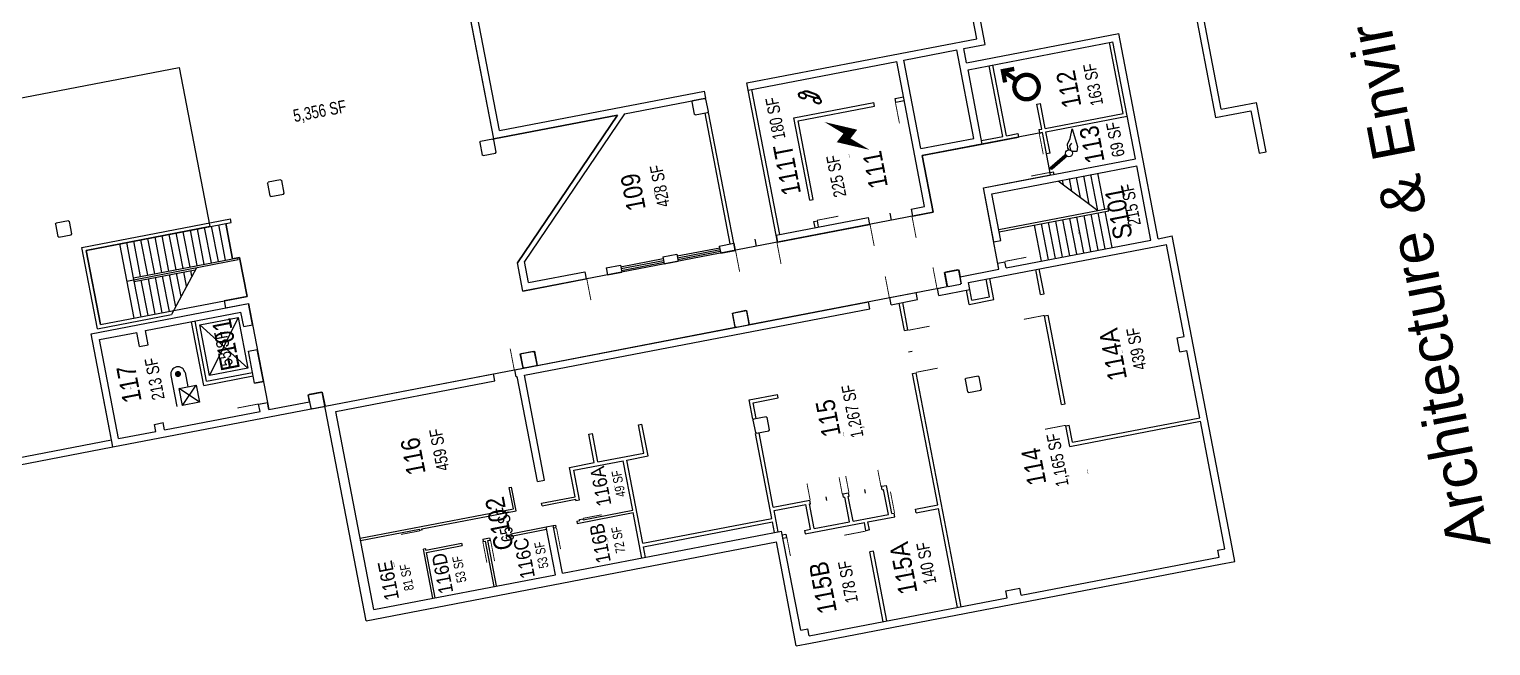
# Model space of a CAD drawing. Header units: inches. Extents: x 69199020 to 69202676, y 27674935 to 27677424.
# Drawn here: x 69200241 to 69202676, y 27674935 to 27675962 of the extents above; entities that cross this region are included whole.
import ezdxf
from ezdxf.enums import TextEntityAlignment as Align

# ---------------------------------------------------------------- set-up
doc = ezdxf.new("R2010")
doc.units = ezdxf.units.IN
doc.header["$LTSCALE"] = 10
doc.header["$MEASUREMENT"] = 0
doc.layers.get('0').update_dxf_attribs({"linetype": 'CONTINUOUS'})
for name, color, linetype in [('A-DOOR', 2, 'CONTINUOUS'), ('A-FLOR', 3, 'CONTINUOUS'), ('A-GLAZ', 1, 'CONTINUOUS'), ('A-IDEN-ICON', 4, 'CONTINUOUS'), ('A-IDEN-RNUM', 7, 'CONTINUOUS'), ('A-IDEN-SNUM', 4, 'CONTINUOUS'), ('A-IDEN-VNUM', 4, 'CONTINUOUS'), ('A-SITE', 3, 'CONTINUOUS'), ('A-TTLB', 4, 'CONTINUOUS'), ('A-WALL', 5, 'CONTINUOUS'), ('AREA-OUTSIDE', 3, 'CONTINUOUS'), ('AREA-TEXT', 3, 'CONTINUOUS')]:
    doc.layers.add(name, color=color, linetype=linetype)
doc.styles.add('CP_AREA', font='arial.ttf', dxfattribs={"height": 15})
doc.styles.add('CP_ROOMSNUMBER', font='arial.ttf', dxfattribs={"height": 1})
doc.styles.add('CP_ROOMVNUMBER', font='arial.ttf', dxfattribs={"width": 0.85, "height": 0.075})
doc.styles.add('CP_TITLE', font='arial.ttf', dxfattribs={"width": 0.85, "height": 0.125})

# ---------------------------------------------------------------- blocks, each defined once
blk = doc.blocks.new('CPELEV')
for p, q in [((-0.035, 0.03), (-0.035, -0.08)), ((0.015, 0.03), (0.015, -0.02)), ((0.045, -0.08), (-0.015, -0.02)), ((-0.015, -0.08), (0.045, -0.02)), ((-0.015, -0.02), (0.045, -0.02)), ((-0.015, -0.08), (-0.015, -0.02)), ((0.045, -0.02), (0.045, -0.08)), ((0.045, -0.08), (-0.015, -0.08))]:
    blk.add_line(p, q)
at = {"const_width": 0.0106}
blk.add_lwpolyline([(-0.0153, 0.03, 1), (-0.0047, 0.03, 1)], format="xyb", close=True, dxfattribs=at)
blk.add_arc((-0.01, 0.03), 0.025, 0, 180)
blk = doc.blocks.new('CPELECT')
blk.add_lwpolyline([(0.0623, 0.0629, 0, 0.03, 0), (0.0105, -0.0168, 0.03, 0.03, 0), (-0.0105, 0.0068, 0.03, 0, 0), (-0.0623, -0.0729, 0.03, 0, 0)], format="xyseb")
blk = doc.blocks.new('CPMEN')
at = {"const_width": 0.015}
for points in [[(0.055, 0.01), (0.055, 0.05), (0.015, 0.05)], [(0.0151, 0.0101), (0.055, 0.05)]]:
    blk.add_lwpolyline(points, dxfattribs=at)
blk.add_lwpolyline([(-0.0575, -0.02, 1), (0.0275, -0.02, 1)], format="xyb", close=True, dxfattribs=at)
blk = doc.blocks.new('CPCUST')
for p, q in [((0.0171, -0.0639), (0.02, -0.0466)), ((0.0262, -0.0408), (0.0446, -0.0406)), ((0.0297, -0.0341), (0.0376, -0.0302)), ((0.0376, -0.0302), (0.0533, -0.0324)), ((0.0446, -0.0406), (0.0543, -0.0505)), ((0.0533, -0.0324), (0.0745, -0.0479)), ((0.0745, -0.0479), (0.1117, -0.0625)), ((0.0358, -0.0705), (0.0171, -0.0639)), ((0.1117, -0.0625), (0.0358, -0.0705))]:
    blk.add_line(p, q)
at = {"const_width": 0.015}
blk.add_lwpolyline([(-0.03, 0.05), (0.01, -0.0193)], dxfattribs=at)
at = {"const_width": 0.0075}
blk.add_lwpolyline([(-0.0332, 0.0481, 1), (-0.0268, 0.0519, 1)], format="xyb", close=True, dxfattribs=at)
blk.add_circle((0.0158, -0.0313), 0.0141)
blk = doc.blocks.new('CPPHONE')
for p, q in [((0.01, 0.025), (-0.02, -0.025)), ((0.017, 0.028), (-0.018, -0.033))]:
    blk.add_line(p, q)
for points in [[(0.036, 0.057), (0.042, 0.031), (0.038, 0.011), (0.008, -0.041), (-0.008, -0.056), (-0.034, -0.064)], [(0.033, 0.047), (0.037, 0.031), (0.033, 0.013), (0.004, -0.038), (-0.011, -0.051), (-0.026, -0.057)]]:
    blk.add_lwpolyline(points)
for points in [[(0.029, 0.079, 0.139889), (0.022, 0.08, 0.107118), (0.012, 0.078, 0.079812), (0.004, 0.072, 0.067459), (-0.003, 0.063, 0.067459), (-0.008, 0.051, 0.079812), (-0.009, 0.041, 0.107118), (-0.006, 0.032, 0.139889), (-0.001, 0.027, 0.139889), (0.006, 0.025, 0.107118), (0.015, 0.027, 0.079812), (0.024, 0.033, 0.067459), (0.031, 0.043, 0.067459), (0.036, 0.054, 0.079812), (0.037, 0.064, 0.107118), (0.034, 0.073, 0.139889)], [(0.026, 0.074, 0.139889), (0.022, 0.075, 0.107118), (0.014, 0.074, 0.079812), (0.007, 0.069, 0.067459), (0.001, 0.06, 0.067459), (-0.003, 0.05, 0.079812), (-0.004, 0.042, 0.107118), (-0.002, 0.034, 0.139889), (0.001, 0.031, 0.139889), (0.006, 0.03, 0.107118), (0.013, 0.032, 0.079812), (0.02, 0.037, 0.067459), (0.027, 0.045, 0.067459), (0.031, 0.055, 0.079812), (0.032, 0.064, 0.107118), (0.03, 0.071, 0.139889)], [(-0.026, -0.017, 0.139889), (-0.033, -0.015, 0.107118), (-0.043, -0.017, 0.079812), (-0.051, -0.023, 0.067459), (-0.058, -0.033, 0.067459), (-0.063, -0.044, 0.079812), (-0.064, -0.054, 0.107118), (-0.061, -0.063, 0.139889), (-0.056, -0.069, 0.139889), (-0.049, -0.07, 0.107118), (-0.04, -0.068, 0.079812), (-0.031, -0.062, 0.067459), (-0.024, -0.053, 0.067459), (-0.019, -0.041, 0.079812), (-0.018, -0.031, 0.107118), (-0.021, -0.022, 0.139889)], [(-0.029, -0.021, 0.139889), (-0.033, -0.02, 0.107118), (-0.041, -0.022, 0.079812), (-0.048, -0.027, 0.067459), (-0.054, -0.035, 0.067459), (-0.058, -0.045, 0.079812), (-0.059, -0.054, 0.107118), (-0.057, -0.061, 0.139889), (-0.054, -0.064, 0.139889), (-0.049, -0.065, 0.107118), (-0.042, -0.064, 0.079812), (-0.035, -0.059, 0.067459), (-0.028, -0.05, 0.067459), (-0.024, -0.04, 0.079812), (-0.023, -0.032, 0.107118), (-0.025, -0.024, 0.139889)]]:
    blk.add_lwpolyline(points, format="xyb", close=True)

msp = doc.modelspace()

# ---------------------------------------------------------------- linework, layer by layer
at = {"layer": 'A-DOOR'}
for points in [[(69201684.2, 27675840.6, 1.5, 1.5, 0), (69201691, 27675805.3, 0, 0, 0), (69201690.3, 27675805.1, 0, 0, -0.414214), (69201649.3, 27675835.5, 0, 0, -0.414214)], [(69201923.8, 27675789.2, 1.5, 1.5, 0), (69201930.6, 27675753.9, 0, 0, 0), (69201929.8, 27675753.7, 0, 0, -0.414214), (69201888.9, 27675784.1, 0, 0, -0.414214)], [(69201941.5, 27675723.4, 1.5, 1.5, 0), (69201910.1, 27675717.4, 0, 0, 0), (69201910.2, 27675716.7, 0, 0, -0.414214), (69201935.6, 27675754.1, 0, 0, -0.414214)], [(69201553.8, 27675643.8, 1.5, 1.5, 0), (69201589.2, 27675650.6, 0, 0, 0), (69201589, 27675651.4, 0, 0, 0.414214), (69201545.7, 27675678.2, 0, 0, 0.414214)], [(69201642.1, 27675636.4, 1.5, 1.5, 0), (69201648.9, 27675601, 0, 0, 0), (69201649.6, 27675601.2, 0, 0, 0.414214), (69201676.4, 27675644.5, 0, 0, 0.414214)], [(69201712, 27675649.8, 1.5, 1.5, 0), (69201718.8, 27675614.5, 0, 0, 0), (69201718.1, 27675614.3, 0, 0, -0.414214), (69201677.1, 27675644.6, 0, 0, -0.414214)], [(69201417.9, 27675593.3, 1.5, 1.5, 0), (69201424.7, 27675558, 0, 0, 0), (69201425.4, 27675558.1, 0, 0, 0.414214), (69201452.2, 27675601.4, 0, 0, 0.414214)], [(69201486.9, 27675606.3, 1.5, 1.5, 0), (69201493.7, 27675570.9, 0, 0, 0), (69201493, 27675570.8, 0, 0, -0.414214), (69201452, 27675601.1, 0, 0, -0.414214)], [(69201867.1, 27675575.4, 1.5, 1.5, 0), (69201902.4, 27675582.2, 0, 0, 0), (69201902.3, 27675583, 0, 0, 0.414214), (69201859, 27675609.8, 0, 0, 0.414214)], [(69201753.6, 27675530.3, 1.5, 1.5, 0), (69201746.8, 27675565.6, 0, 0, 0), (69201746, 27675565.5, 0, 0, 0.414214), (69201719.2, 27675522.1, 0, 0, 0.414214)], [(69201170, 27675546.1, 1.5, 1.5, 0), (69201176.8, 27675510.8, 0, 0, 0), (69201177.5, 27675510.9, 0, 0, 0.414214), (69201204.3, 27675554.2, 0, 0, 0.414214)], [(69201674.1, 27675515, 1.5, 1.5, 0), (69201667.3, 27675550.4, 0, 0, 0), (69201666.5, 27675550.2, 0, 0, 0.414214), (69201639.7, 27675506.9, 0, 0, 0.414214)], [(69201932.6, 27675485.4, 1.5, 1.5, 0), (69201898.3, 27675478.8, 0, 0, 0), (69201898.2, 27675479.6, 0, 0, -0.414214), (69201928.5, 27675520.5, 0, 0, -0.414214)], [(69201705.9, 27675460.6, 1.5, 1.5, 0), (69201741.2, 27675467.4, 0, 0, 0), (69201741.4, 27675466.6, 0, 0, -0.414214), (69201711.1, 27675425.7, 0, 0, -0.414214)], [(69201049.1, 27675394.6, 1.5, 1.5, 0), (69201042.3, 27675430, 0, 0, 0), (69201041.6, 27675429.8, 0, 0, 0.414214), (69201014.7, 27675386.5, 0, 0, 0.414214)], [(69201719.3, 27675390.7, 1.5, 1.5, 0), (69201754.7, 27675397.5, 0, 0, 0), (69201754.5, 27675398.3, 0, 0, 0.414214), (69201711.2, 27675425.1, 0, 0, 0.414214)], [(69200623, 27675337.9, 1.5, 1.5, 0), (69200587.7, 27675331.1, 0, 0, 0), (69200587.5, 27675331.8, 0, 0, -0.414214), (69200617.9, 27675372.8, 0, 0, -0.414214)], [(69201967.8, 27675302.3, 1.5, 1.5, 0), (69201933.5, 27675295.7, 0, 0, 0), (69201933.4, 27675296.5, 0, 0, -0.414214), (69201963.7, 27675337.4, 0, 0, -0.414214)], [(69201660.2, 27675200.6, 1.5, 1.5, 0), (69201654.9, 27675228.1, 0, 0, 0), (69201655.6, 27675228.2, 0, 0, 0.414214), (69201633.4, 27675195.5, 0, 0, 0.414214)], [(69201542.2, 27675177.9, 1.5, 1.5, 0), (69201536.9, 27675205.4, 0, 0, 0), (69201536.2, 27675205.3, 0, 0, -0.414214), (69201569, 27675183.1, 0, 0, -0.414214)], [(69201595.6, 27675188.2, 1.5, 1.5, 0), (69201590.4, 27675215.7, 0, 0, 0), (69201591.1, 27675215.8, 0, 0, 0.414214), (69201568.9, 27675183.1, 0, 0, 0.414214)], [(69201606.8, 27675190.3, 1.5, 1.5, 0), (69201601.5, 27675217.8, 0, 0, 0), (69201600.7, 27675217.7, 0, 0, -0.414214), (69201633.5, 27675195.5, 0, 0, -0.414214)], [(69201163.5, 27675147.3, 1.5, 1.5, 0), (69201194.9, 27675153.3, 0, 0, 0), (69201195.1, 27675152.6, 0, 0, 0.414214), (69201157.6, 27675178, 0, 0, 0.414214)], [(69201682.8, 27675156.5, 1.5, 1.5, 0), (69201676, 27675191.9, 0, 0, 0), (69201676.8, 27675192, 0, 0, -0.414214), (69201717.7, 27675161.7, 0, 0, -0.414214)], [(69200892, 27675126.6, 1.5, 1.5, 0), (69200860.5, 27675120.6, 0, 0, 0), (69200860.4, 27675121.3, 0, 0, 0.414214), (69200897.9, 27675095.9, 0, 0, 0.414214)], [(69201119.5, 27675131.4, 1.5, 1.5, 0), (69201126.3, 27675096.1, 0, 0, 0), (69201127.1, 27675096.2, 0, 0, 0.414214), (69201153.9, 27675139.5, 0, 0, 0.414214)], [(69201634.5, 27675126, 1.5, 1.5, 0), (69201599.1, 27675119.2, 0, 0, 0), (69201599.3, 27675118.4, 0, 0, 0.414214), (69201642.6, 27675091.6, 0, 0, 0.414214)], [(69200996.6, 27675109.1, 1.5, 1.5, 0), (69201003.4, 27675073.8, 0, 0, 0), (69201002.7, 27675073.6, 0, 0, -0.414214), (69200961.7, 27675103.9, 0, 0, -0.414214)], [(69201009.5, 27675111.6, 1.5, 1.5, 0), (69201016.3, 27675076.2, 0, 0, 0), (69201017, 27675076.4, 0, 0, 0.414214), (69201043.8, 27675119.7, 0, 0, 0.414214)], [(69201503.3, 27675116, 1.5, 1.5, 0), (69201509.3, 27675084.6, 0, 0, 0), (69201508.6, 27675084.4, 0, 0, 0.414214), (69201534, 27675121.9, 0, 0, 0.414214)]]:
    msp.add_lwpolyline(points, format="xyseb", dxfattribs=at)
at = {"layer": 'A-FLOR'}
for p, q in [((69201964.2, 27675703), (69201962.7, 27675710.8)), ((69201978.5, 27675692.3), (69201974.5, 27675713.1)), ((69201992.8, 27675681.5), (69201986.3, 27675715.3)), ((69202007.1, 27675670.7), (69201998.1, 27675717.6)), ((69202021.4, 27675659.9), (69202009.9, 27675719.8)), ((69202033.2, 27675662.2), (69202021.7, 27675722.1)), ((69201955.7, 27675709.4), (69202021.4, 27675659.9)), ((69200328.6, 27675598.4), (69200576.1, 27675646)), ((69200335.6, 27675593.7), (69200577.2, 27675640.1)), ((69200579.7, 27675579.5), (69200568.3, 27675638.4)), ((69200577.2, 27675640.1), (69200576.1, 27675646)), ((69201939.4, 27675578), (69201927.9, 27675637.9)), ((69201951.2, 27675580.3), (69201939.6, 27675640.2)), ((69201962.9, 27675582.5), (69201951.4, 27675642.4)), ((69201974.7, 27675584.8), (69201963.2, 27675644.7)), ((69201986.5, 27675587.1), (69201975, 27675647)), ((69201998.3, 27675589.3), (69201986.8, 27675649.2)), ((69202010.1, 27675591.6), (69201998.6, 27675651.5)), ((69202021.9, 27675593.8), (69202010.3, 27675653.8)), ((69202033.6, 27675596.1), (69202022.1, 27675656)), ((69202045.4, 27675598.4), (69202033.9, 27675658.3)), ((69200450, 27675554.6), (69200438.7, 27675613.5)), ((69200461.8, 27675556.8), (69200450.5, 27675615.8)), ((69200473.6, 27675559.1), (69200462.3, 27675618)), ((69200485.4, 27675561.4), (69200474.1, 27675620.3)), ((69200497.2, 27675563.6), (69200485.9, 27675622.6)), ((69200509, 27675565.9), (69200497.6, 27675624.8)), ((69200520.7, 27675568.2), (69200509.4, 27675627.1)), ((69200532.5, 27675570.4), (69200521.2, 27675629.3)), ((69200544.3, 27675572.7), (69200533, 27675631.6)), ((69200556.1, 27675575), (69200544.8, 27675633.9)), ((69200567.9, 27675577.2), (69200556.6, 27675636.1)), ((69201927.6, 27675575.7), (69201916.1, 27675635.6)), ((69200354.6, 27675462.9), (69200328.6, 27675598.4)), ((69200359.4, 27675470), (69200335.6, 27675593.7)), ((69200415.4, 27675480.7), (69200391.6, 27675604.4)), ((69200414.7, 27675547.8), (69200403.4, 27675606.7)), ((69200426.5, 27675550), (69200415.1, 27675609)), ((69200438.3, 27675552.3), (69200426.9, 27675611.2)), ((69200403.5, 27675542.6), (69200589.1, 27675578.2)), ((69200414.7, 27675547.8), (69200588.5, 27675581.2)), ((69200519.3, 27675564.8), (69200478.1, 27675486.6)), ((69200589.1, 27675578.2), (69200588.5, 27675581.2)), ((69200427.1, 27675483), (69200414.7, 27675547.8)), ((69200415.8, 27675541.9), (69200517.5, 27675561.4)), ((69200438.9, 27675485.2), (69200427.6, 27675544.2)), ((69200450.7, 27675487.5), (69200439.4, 27675546.4)), ((69200462.5, 27675489.8), (69200451.2, 27675548.7)), ((69200474.3, 27675492), (69200463, 27675550.9)), ((69200485, 27675499.8), (69200474.7, 27675553.2)), ((69200494, 27675516.8), (69200486.5, 27675555.5)), ((69200502.9, 27675533.8), (69200498.3, 27675557.7)), ((69200511.9, 27675550.8), (69200510.1, 27675560)), ((69200359.4, 27675470), (69200481.7, 27675493.4)), ((69200354.6, 27675462.9), (69200478.1, 27675486.6)), ((69200525.2, 27675469.5), (69200588.9, 27675481.7)), ((69200541.4, 27675385.1), (69200525.2, 27675469.5)), ((69200525.2, 27675469.5), (69200605.2, 27675397.3)), ((69200588.9, 27675481.7), (69200541.4, 27675385.1)), ((69200588.9, 27675481.7), (69200605.2, 27675397.3)), ((69200605.2, 27675397.3), (69200541.4, 27675385.1))]:
    msp.add_line(p, q, dxfattribs=at)
at = {"layer": 'A-GLAZ'}
for p, q in [((69201320.7, 27675584.4), (69201391.4, 27675598)), ((69201321.3, 27675581.4), (69201392, 27675595)), ((69201321.8, 27675578.5), (69201392.5, 27675592.1)), ((69201226.4, 27675566.3), (69201297.1, 27675579.9)), ((69201227, 27675563.3), (69201297.7, 27675576.9)), ((69201227.6, 27675560.4), (69201298.3, 27675574))]:
    msp.add_line(p, q, dxfattribs=at)
at = {"layer": 'A-SITE'}
for p, q in [((69202050.1, 27676686.8), (69202217.7, 27675814.8)), ((69202227.2, 27675828.8), (69202061.9, 27676689.1)), ((69202227.2, 27675828.8), (69202286.1, 27675840.1)), ((69202302, 27675757.6), (69202286.1, 27675840.1)), ((69202217.7, 27675814.8), (69202276.6, 27675826.1)), ((69202276.6, 27675826.1), (69202290.2, 27675755.4)), ((69202290.2, 27675755.4), (69202302, 27675757.6)), ((69199305.5, 27675072), (69200377.9, 27675278)), ((69199296, 27675057.9), (69200380.2, 27675266.2))]:
    msp.add_line(p, q, dxfattribs=at)
at = {"layer": 'A-WALL'}
for p, q in [((69201819.8, 27675946), (69201760.9, 27676252.4)), ((69201833.8, 27675936.5), (69201770.4, 27676266.5)), ((69201014.8, 27675779.2), (69200951.4, 27676109.1)), ((69201024.3, 27675793.2), (69200965.5, 27676099.6)), ((69201803, 27675906.2), (69202056.4, 27675954.8)), ((69202122, 27675613.1), (69202056.4, 27675954.8)), ((69201436.8, 27675872.5), (69201819.8, 27675946)), ((69201798.5, 27675929.7), (69201833.8, 27675936.5)), ((69201803, 27675906.2), (69201798.5, 27675929.7)), ((69201805.3, 27675894.4), (69202046.8, 27675940.8)), ((69202063.6, 27675821.8), (69202041, 27675939.7)), ((69202084.2, 27675746.3), (69202046.8, 27675940.8)), ((69201439, 27675860.7), (69201686.5, 27675908.2)), ((69201732.9, 27675666.6), (69201686.5, 27675908.2)), ((69201698.3, 27675910.5), (69201786.7, 27675927.5)), ((69201726.6, 27675763.2), (69201698.3, 27675910.5)), ((69201815, 27675780.2), (69201786.7, 27675927.5)), ((69201829, 27675770.6), (69201805.3, 27675894.4)), ((69201863.3, 27675783.3), (69201840.6, 27675901.2)), ((69201869.2, 27675784.5), (69201846.5, 27675902.3)), ((69201024.3, 27675793.2), (69201366.1, 27675858.9)), ((69201368.3, 27675847.1), (69201366.1, 27675858.9)), ((69201439, 27675860.7), (69201436.8, 27675872.5)), ((69201485.5, 27675619.1), (69201439, 27675860.7)), ((69201491.4, 27675620.2), (69201444.9, 27675861.8)), ((69201232.8, 27675821.1), (69201368.3, 27675847.1)), ((69201345.1, 27675841.1), (69201346.2, 27675842.8)), ((69201345.1, 27675841.1), (69201349, 27675820.5)), ((69201366.9, 27675846.8), (69201346.2, 27675842.8)), ((69201366.9, 27675846.8), (69201368.6, 27675845.6)), ((69201372.6, 27675825), (69201368.6, 27675845.6)), ((69201515.2, 27675814.2), (69201648.5, 27675839.8)), ((69201522.2, 27675809.4), (69201649.6, 27675833.9)), ((69201649.6, 27675833.9), (69201648.5, 27675839.8)), ((69201683.8, 27675846.6), (69201697.8, 27675849.3)), ((69201684.9, 27675840.7), (69201683.8, 27675846.6)), ((69201684.9, 27675840.7), (69201699, 27675843.4)), ((69201920.1, 27675837), (69201926, 27675838.2)), ((69201928.1, 27675795.8), (69201920.1, 27675837)), ((69201934, 27675796.9), (69201926, 27675838.2)), ((69201014.8, 27675779.2), (69201221, 27675818.8)), ((69201221, 27675818.8), (69201054.4, 27675572.9)), ((69201232.8, 27675821.1), (69201066.2, 27675575.2)), ((69201350.8, 27675819.3), (69201349, 27675820.5)), ((69201350.8, 27675819.3), (69201371.4, 27675823.2)), ((69201408.9, 27675604.4), (69201367, 27675822.4)), ((69201371.4, 27675823.2), (69201372.6, 27675825)), ((69201414.8, 27675605.5), (69201372.9, 27675823.5)), ((69201541.5, 27675677.4), (69201515.2, 27675814.2)), ((69201547.4, 27675678.5), (69201522.2, 27675809.4)), ((69201934, 27675796.9), (69202063.6, 27675821.8)), ((69201935.1, 27675791), (69202070.6, 27675817.1)), ((69201827.9, 27675776.5), (69201863.3, 27675783.3)), ((69201869.2, 27675784.5), (69201888.1, 27675788.1)), ((69201888.1, 27675788.1), (69201889.3, 27675782.2)), ((69201923.5, 27675794.9), (69201928.1, 27675795.8)), ((69201923.5, 27675794.9), (69201924.6, 27675789)), ((69201924.6, 27675789), (69201929.2, 27675789.9)), ((69201936.1, 27675754.2), (69201929.2, 27675789.9)), ((69201941.9, 27675755.4), (69201935.1, 27675791)), ((69200991.5, 27675773.2), (69200992.7, 27675774.9)), ((69200991.5, 27675773.2), (69200995.5, 27675752.5)), ((69201013.3, 27675778.9), (69200992.7, 27675774.9)), ((69201013.3, 27675778.9), (69201015.1, 27675777.7)), ((69201019, 27675757.1), (69201015.1, 27675777.7)), ((69201726.6, 27675763.2), (69201815, 27675780.2)), ((69201728.9, 27675751.4), (69201829, 27675770.6)), ((69201829, 27675770.6), (69201889.3, 27675782.2)), ((69200997.2, 27675751.4), (69200995.5, 27675752.5)), ((69200997.2, 27675751.4), (69201017.9, 27675755.3)), ((69201017.9, 27675755.3), (69201019, 27675757.1)), ((69201747, 27675657.1), (69201728.9, 27675751.4)), ((69201830.8, 27675697.7), (69202084.2, 27675746.3)), ((69201844.9, 27675688.1), (69202086.5, 27675734.6)), ((69201941.9, 27675755.4), (69201936.1, 27675754.2)), ((69202110.2, 27675610.8), (69202086.5, 27675734.6)), ((69200659.8, 27675711), (69200639.2, 27675707)), ((69200659.8, 27675711), (69200661.6, 27675709.8)), ((69201948, 27675723.9), (69201942.1, 27675722.8)), ((69201942.8, 27675719.2), (69201942.1, 27675722.8)), ((69201948.7, 27675720.3), (69201948, 27675723.9)), ((69200638, 27675705.2), (69200639.2, 27675707)), ((69200638, 27675705.2), (69200641.9, 27675684.6)), ((69200643.7, 27675683.4), (69200664.3, 27675687.4)), ((69200665.5, 27675689.1), (69200661.6, 27675709.8)), ((69200664.3, 27675687.4), (69200665.5, 27675689.1)), ((69201848.1, 27675607.7), (69201830.8, 27675697.7)), ((69201859.9, 27675609.9), (69201844.9, 27675688.1)), ((69200643.7, 27675683.4), (69200641.9, 27675684.6)), ((69201541.5, 27675677.4), (69201547.4, 27675678.5)), ((69201710.4, 27675662.3), (69201732.9, 27675666.6)), ((69201710.4, 27675662.3), (69201712.7, 27675650.5)), ((69201856.4, 27675628.2), (69202039.1, 27675663.3)), ((69202039.8, 27675659.4), (69202039.1, 27675663.3)), ((69200284.4, 27675637.3), (69200285.6, 27675639.1)), ((69200284.4, 27675637.3), (69200288.4, 27675616.7)), ((69200306.3, 27675643), (69200285.6, 27675639.1)), ((69200306.3, 27675643), (69200308, 27675641.8)), ((69200312, 27675621.2), (69200308, 27675641.8)), ((69201485.3, 27675619.1), (69201639, 27675648.6)), ((69201548.3, 27675642), (69201554.2, 27675643.1)), ((69201550.3, 27675631.5), (69201548.3, 27675642)), ((69201556.2, 27675632.7), (69201554.2, 27675643.1)), ((69201639, 27675648.6), (69201641.2, 27675636.8)), ((69201675, 27675655.5), (69201677.3, 27675643.7)), ((69201712.7, 27675650.5), (69201747, 27675657.1)), ((69201857.1, 27675624.3), (69202039.8, 27675659.4)), ((69200290.2, 27675615.5), (69200288.4, 27675616.7)), ((69200290.2, 27675615.5), (69200310.8, 27675619.5)), ((69200310.8, 27675619.5), (69200312, 27675621.2)), ((69201485.3, 27675619.1), (69201487.5, 27675607.3)), ((69201487.7, 27675607.3), (69201485.5, 27675619.1)), ((69201487.5, 27675607.3), (69201641.2, 27675636.8)), ((69202122, 27675613.1), (69202145.6, 27675617.6)), ((69202245.2, 27675099.1), (69202145.6, 27675617.6)), ((69201390.8, 27675600.9), (69201414.8, 27675605.5)), ((69201390.8, 27675600.9), (69201393.1, 27675589.1)), ((69201393.1, 27675589.1), (69201417.1, 27675593.7)), ((69201417, 27675593.7), (69201414.8, 27675605.5)), ((69201414.8, 27675605.5), (69201417.1, 27675593.7)), ((69201449.9, 27675612.3), (69201452.2, 27675600.5)), ((69201806.1, 27675540.2), (69202136.1, 27675603.6)), ((69201848.1, 27675607.7), (69201859.9, 27675609.9)), ((69201868.7, 27675564.4), (69202110.2, 27675610.8)), ((69202165.5, 27675450.4), (69202136.1, 27675603.6)), ((69201063.5, 27675525.8), (69201054.4, 27675572.9)), ((69201073, 27675539.9), (69201066.2, 27675575.2)), ((69201202.3, 27675564.7), (69201225.9, 27675569.2)), ((69201202.3, 27675564.7), (69201204.6, 27675552.9)), ((69201225.9, 27675569.2), (69201228.1, 27675557.4)), ((69201296.6, 27675582.8), (69201320.1, 27675587.3)), ((69201296.6, 27675582.8), (69201298.8, 27675571)), ((69201298.8, 27675571), (69201322.4, 27675575.5)), ((69201320.1, 27675587.3), (69201322.4, 27675575.5)), ((69201854.9, 27675572.3), (69201866.7, 27675574.6)), ((69201856.9, 27675562.1), (69201854.9, 27675572.3)), ((69201868.7, 27675564.4), (69201866.7, 27675574.6)), ((69201063.5, 27675525.8), (69201169.2, 27675546.1)), ((69201073, 27675539.9), (69201166.9, 27675557.9)), ((69201166.9, 27675557.9), (69201169.2, 27675546.1)), ((69201204.6, 27675552.9), (69201228.1, 27675557.4)), ((69201766.5, 27675555.5), (69201767.7, 27675557.2)), ((69201766.5, 27675555.5), (69201767.7, 27675557.2)), ((69201766.5, 27675555.5), (69201770.5, 27675534.9)), ((69201766.5, 27675555.5), (69201770.5, 27675534.9)), ((69201788.3, 27675561.2), (69201767.7, 27675557.2)), ((69201788.3, 27675561.2), (69201767.7, 27675557.2)), ((69201788.3, 27675561.2), (69201790.1, 27675560)), ((69201788.3, 27675561.2), (69201790.1, 27675560)), ((69201794, 27675539.4), (69201790.1, 27675560)), ((69201794, 27675539.4), (69201790.1, 27675560)), ((69201792.1, 27675549.7), (69201856.9, 27675562.1)), ((69201794.3, 27675537.9), (69201792.1, 27675549.7)), ((69201808.4, 27675528.4), (69201806.1, 27675540.2)), ((69201841.2, 27675516.4), (69201835.6, 27675545.8)), ((69201848.3, 27675511.6), (69201841.5, 27675547)), ((69201926.1, 27675520.1), (69201918.1, 27675561.7)), ((69201931.9, 27675521.2), (69201924, 27675562.8)), ((69201674.8, 27675515), (69201719, 27675523.4)), ((69201721.3, 27675511.7), (69201719, 27675523.4)), ((69201754.3, 27675530.2), (69201770.8, 27675533.4)), ((69201756.6, 27675518.4), (69201754.3, 27675530.2)), ((69201756.6, 27675518.4), (69201808.4, 27675528.4)), ((69201772.2, 27675533.7), (69201770.5, 27675534.9)), ((69201772.2, 27675533.7), (69201770.5, 27675534.9)), ((69201772.2, 27675533.7), (69201792.9, 27675537.6)), ((69201772.2, 27675533.7), (69201792.9, 27675537.6)), ((69201792.9, 27675537.6), (69201794, 27675539.4)), ((69201792.9, 27675537.6), (69201794, 27675539.4)), ((69201807, 27675503.7), (69201802.5, 27675527.3)), ((69201811.8, 27675510.7), (69201808.4, 27675528.4)), ((69201811.8, 27675510.7), (69201841.2, 27675516.4)), ((69201926.1, 27675520.1), (69201931.9, 27675521.2)), ((69200344, 27675454.8), (69200606.2, 27675505.1)), ((69200344, 27675454.8), (69200606.2, 27675505.1)), ((69200613, 27675469.8), (69200606.2, 27675505.1)), ((69200613, 27675469.8), (69200606.2, 27675505.1)), ((69201049.8, 27675394.9), (69201639.5, 27675508.2)), ((69201066, 27675385.8), (69201641.7, 27675496.4)), ((69201434.8, 27675493.3), (69201414.2, 27675489.3)), ((69201434.8, 27675493.3), (69201436.5, 27675492.1)), ((69201440.5, 27675471.5), (69201436.5, 27675492.1)), ((69201641.7, 27675496.4), (69201639.5, 27675508.2)), ((69201677.1, 27675503.2), (69201674.8, 27675515)), ((69201677.1, 27675503.2), (69201721.3, 27675511.7)), ((69201699.3, 27675460.1), (69201690.5, 27675505.8)), ((69201705.2, 27675461.2), (69201696.4, 27675506.9)), ((69201807, 27675503.7), (69201848.3, 27675511.6)), ((69200434.6, 27675460), (69200593.7, 27675490.5)), ((69200531.6, 27675368.6), (69200511.2, 27675474.7)), ((69200536.3, 27675375.6), (69200517.1, 27675475.8)), ((69200598.2, 27675467), (69200593.7, 27675490.5)), ((69200598.2, 27675467), (69200613, 27675469.8)), ((69201413, 27675487.6), (69201414.2, 27675489.3)), ((69201413, 27675487.6), (69201416.9, 27675466.9)), ((69201418.7, 27675465.7), (69201416.9, 27675466.9)), ((69201418.7, 27675465.7), (69201439.3, 27675469.7)), ((69201439.3, 27675469.7), (69201440.5, 27675471.5)), ((69201932.8, 27675484.7), (69201938.7, 27675485.8)), ((69201961.2, 27675337), (69201932.8, 27675484.7)), ((69201967.1, 27675338.1), (69201938.7, 27675485.8)), ((69200377.9, 27675278), (69200344, 27675454.8)), ((69200380.2, 27675266.2), (69200344, 27675454.8)), ((69200358, 27675445.3), (69200419.9, 27675457.1)), ((69200389.7, 27675280.3), (69200358, 27675445.3)), ((69200424.4, 27675433.6), (69200419.9, 27675457.1)), ((69200439.1, 27675436.4), (69200434.6, 27675460)), ((69201699.3, 27675460.1), (69201705.2, 27675461.2)), ((69202153.7, 27675448.1), (69202165.5, 27675450.4)), ((69202158.3, 27675424.5), (69202153.7, 27675448.1)), ((69200424.4, 27675433.6), (69200439.1, 27675436.4)), ((69200606.2, 27675425.7), (69200620.9, 27675428.5)), ((69200616.4, 27675372.5), (69200606.2, 27675425.7)), ((69200631.1, 27675375.3), (69200620.9, 27675428.5)), ((69201059.4, 27675419.6), (69201060.6, 27675421.4)), ((69201059.4, 27675419.6), (69201063.4, 27675399)), ((69201081.3, 27675425.4), (69201060.6, 27675421.4)), ((69201081.3, 27675425.4), (69201083, 27675424.2)), ((69201087, 27675403.5), (69201083, 27675424.2)), ((69201706.1, 27675424.7), (69201712, 27675425.8)), ((69202158.3, 27675424.5), (69202170, 27675426.8)), ((69202191.5, 27675314.9), (69202170, 27675426.8)), ((69201052.1, 27675383.1), (69201049.8, 27675394.9)), ((69201065.2, 27675397.8), (69201063.4, 27675399)), ((69201065.2, 27675397.8), (69201085.8, 27675401.8)), ((69201085.8, 27675401.8), (69201087, 27675403.5)), ((69200531.6, 27675368.6), (69200614.1, 27675384.5)), ((69200536.3, 27675375.6), (69200612.9, 27675390.4)), ((69200616.4, 27675372.6), (69200631.1, 27675375.4)), ((69200631.1, 27675375.3), (69200616.4, 27675372.5)), ((69200733.7, 27675334.1), (69201014.4, 27675388.1)), ((69200751.7, 27675325.4), (69201016.7, 27675376.3)), ((69201016.7, 27675376.3), (69201014.4, 27675388.1)), ((69201052.1, 27675383.1), (69201054.2, 27675383.5)), ((69201087.8, 27675208.7), (69201054.2, 27675383.5)), ((69201099.5, 27675210.9), (69201066, 27675385.8)), ((69201713, 27675388.8), (69201718.9, 27675389.9)), ((69201755.1, 27675169.9), (69201713, 27675388.8)), ((69201793.8, 27675000.2), (69201718.9, 27675389.9)), ((69201800.5, 27675378.7), (69201801.7, 27675380.5)), ((69201800.5, 27675378.7), (69201804.4, 27675358.1)), ((69201822.3, 27675384.4), (69201801.7, 27675380.5)), ((69201822.3, 27675384.4), (69201824, 27675383.2)), ((69201828, 27675362.6), (69201824, 27675383.2)), ((69200705.6, 27675353.2), (69200729.2, 27675357.7)), ((69200707.9, 27675341.4), (69200705.6, 27675353.2)), ((69200705.9, 27675351.7), (69200707.1, 27675353.5)), ((69200705.9, 27675351.7), (69200709.9, 27675331.1)), ((69200727.7, 27675357.4), (69200707.1, 27675353.5)), ((69200727.7, 27675357.4), (69200729.5, 27675356.2)), ((69200802.4, 27674976.7), (69200729.2, 27675357.7)), ((69200733.4, 27675335.6), (69200729.5, 27675356.2)), ((69201440.4, 27675344.7), (69201487.6, 27675353.7)), ((69201447.5, 27675339.9), (69201488.7, 27675347.8)), ((69201488.7, 27675347.8), (69201487.6, 27675353.7)), ((69201806.2, 27675356.9), (69201804.4, 27675358.1)), ((69201806.2, 27675356.9), (69201826.8, 27675360.9)), ((69201826.8, 27675360.9), (69201828, 27675362.6)), ((69200380.2, 27675266.2), (69200733.7, 27675334.1)), ((69200466.3, 27675295), (69200625.4, 27675325.5)), ((69200623.1, 27675337.3), (69200637.9, 27675340.2)), ((69200625.4, 27675325.5), (69200623.1, 27675337.3)), ((69200637.9, 27675340), (69200623.2, 27675337.2)), ((69200640.1, 27675328.4), (69200637.9, 27675340.2)), ((69200640.1, 27675328.4), (69200707.9, 27675341.4)), ((69200711.6, 27675329.9), (69200709.9, 27675331.1)), ((69200711.6, 27675329.9), (69200732.2, 27675333.9)), ((69200732.2, 27675333.9), (69200733.4, 27675335.6)), ((69200815.1, 27674995.4), (69200751.7, 27675325.4)), ((69201446.7, 27675312.3), (69201440.4, 27675344.7)), ((69201452.5, 27675313.4), (69201447.5, 27675339.9)), ((69201961.2, 27675337), (69201967.1, 27675338.1)), ((69200449.3, 27675303.9), (69200464, 27675306.8)), ((69200451.6, 27675292.2), (69200449.3, 27675303.9)), ((69200466.3, 27675295), (69200464, 27675306.8)), ((69201256, 27675303.1), (69201261.8, 27675304.2)), ((69201265, 27675256), (69201256, 27675303.1)), ((69201272, 27675251.2), (69201261.8, 27675304.2)), ((69201446.9, 27675310.8), (69201448.1, 27675312.5)), ((69201446.9, 27675310.8), (69201450.9, 27675290.2)), ((69201468.8, 27675316.5), (69201448.1, 27675312.5)), ((69201468.8, 27675316.5), (69201470.5, 27675315.3)), ((69201474.5, 27675294.7), (69201470.5, 27675315.3)), ((69201968, 27675301.6), (69201973.9, 27675302.7)), ((69201974.7, 27675267.1), (69201968, 27675301.6)), ((69201979.4, 27675274.1), (69201973.9, 27675302.7)), ((69201974.7, 27675267.1), (69202192.7, 27675309)), ((69201979.4, 27675274.1), (69202191.5, 27675314.9)), ((69202233.4, 27675096.8), (69202192.7, 27675309)), ((69200389.7, 27675280.3), (69200451.6, 27675292.2)), ((69201173.5, 27675287.3), (69201179.4, 27675288.4)), ((69201182.5, 27675240.1), (69201173.5, 27675287.3)), ((69201188.4, 27675241.3), (69201179.4, 27675288.4)), ((69201452.7, 27675289), (69201450.9, 27675290.2)), ((69201478.4, 27675147.3), (69201451.2, 27675288.7)), ((69201452.7, 27675289), (69201473.3, 27675292.9)), ((69201480.8, 27675166.1), (69201457.1, 27675289.8)), ((69201473.3, 27675292.9), (69201474.5, 27675294.7)), ((69201188.4, 27675241.3), (69201265, 27675256)), ((69201236.7, 27675244.4), (69201272, 27675251.2)), ((69201141.3, 27675232.2), (69201182.5, 27675240.1)), ((69201150.7, 27675183.1), (69201141.3, 27675232.2)), ((69201148.3, 27675227.4), (69201230.8, 27675243.3)), ((69201157.8, 27675178), (69201148.3, 27675227.4)), ((69201246.6, 27675160.8), (69201230.8, 27675243.3)), ((69201263.3, 27675106), (69201236.7, 27675244.4)), ((69201040.8, 27675198.6), (69201044.7, 27675199.4)), ((69201052.3, 27675160.1), (69201044.7, 27675199.4)), ((69201087.8, 27675208.7), (69201099.5, 27675210.9)), ((69201660.9, 27675200.7), (69201669.4, 27675202.3)), ((69201662.1, 27675194.8), (69201660.9, 27675200.7)), ((69201678.5, 27675155.2), (69201669.4, 27675202.3)), ((69201047.6, 27675163.3), (69201040.8, 27675198.6)), ((69201094.7, 27675172.4), (69201150.7, 27675183.1)), ((69201095.5, 27675168.4), (69201151.5, 27675179.2)), ((69201151.9, 27675176.9), (69201151.5, 27675179.2)), ((69201151.9, 27675176.9), (69201157.8, 27675178)), ((69201480.8, 27675166.1), (69201541.5, 27675177.7)), ((69201542.6, 27675171.8), (69201541.5, 27675177.7)), ((69201570.1, 27675177.1), (69201569, 27675183)), ((69201596.4, 27675188.3), (69201606, 27675190.1)), ((69201597.5, 27675182.4), (69201596.4, 27675188.3)), ((69201597.5, 27675182.4), (69201599.8, 27675182.8)), ((69201607.7, 27675141.6), (69201599.8, 27675182.8)), ((69201605.7, 27675184), (69201607.2, 27675184.2)), ((69201613.6, 27675142.7), (69201605.7, 27675184)), ((69201607.2, 27675184.2), (69201606, 27675190.1)), ((69201634.7, 27675189.5), (69201633.5, 27675195.4)), ((69201662.1, 27675194.8), (69201664.6, 27675195.3)), ((69201672.6, 27675154), (69201664.6, 27675195.3)), ((69200792.3, 27675114.2), (69201047.6, 27675163.3)), ((69200895.2, 27675129.9), (69201052.3, 27675160.1)), ((69201095.5, 27675168.4), (69201094.7, 27675172.4)), ((69201154, 27675138.9), (69201247.4, 27675156.9)), ((69201164.1, 27675145), (69201246.6, 27675160.8)), ((69201261.9, 27675081.3), (69201247.4, 27675156.9)), ((69201482, 27675160.2), (69201535, 27675170.4)), ((69201488.8, 27675124.8), (69201482, 27675160.2)), ((69201542.9, 27675129.1), (69201535, 27675170.4)), ((69201540.9, 27675171.5), (69201542.6, 27675171.8)), ((69201548.8, 27675130.3), (69201540.9, 27675171.5)), ((69201613.6, 27675142.7), (69201672.6, 27675154)), ((69201638.3, 27675141.4), (69201683.3, 27675150)), ((69201678.5, 27675155.2), (69201682.2, 27675155.9)), ((69201683.3, 27675150), (69201682.2, 27675155.9)), ((69201717.5, 27675162.7), (69201755.1, 27675169.9)), ((69201718.7, 27675156.8), (69201717.5, 27675162.7)), ((69201718.7, 27675156.8), (69201756.2, 27675164)), ((69201787.9, 27674999), (69201756.2, 27675164)), ((69200793, 27675110.3), (69200891.2, 27675129.2)), ((69200891.6, 27675127.3), (69200891.2, 27675129.2)), ((69200895.5, 27675128.1), (69200891.6, 27675127.3)), ((69200895.5, 27675128.1), (69200895.2, 27675129.9)), ((69201043.4, 27675121.8), (69201102.3, 27675133.1)), ((69201044.2, 27675117.8), (69201103, 27675129.1)), ((69201102.3, 27675133.1), (69201114.1, 27675135.3)), ((69201117.6, 27675053.5), (69201102.3, 27675133.1)), ((69201114.1, 27675135.3), (69201117.9, 27675136.1)), ((69201129.3, 27675055.8), (69201114.1, 27675135.3)), ((69201114.8, 27675131.4), (69201118.6, 27675132.1)), ((69201117.9, 27675136.1), (69201118.6, 27675132.1)), ((69201129.3, 27675055.8), (69201494.7, 27675126)), ((69201153.2, 27675142.9), (69201158.3, 27675143.8)), ((69201153.2, 27675142.9), (69201154, 27675138.9)), ((69201157.9, 27675145.4), (69201163.8, 27675146.6)), ((69201158.3, 27675143.8), (69201157.9, 27675145.4)), ((69201164.1, 27675145), (69201163.8, 27675146.6)), ((69201263.3, 27675106), (69201478.4, 27675147.3)), ((69201264.4, 27675100.1), (69201479.5, 27675141.4)), ((69201482.9, 27675123.7), (69201479.5, 27675141.4)), ((69201526.4, 27674961), (69201494.7, 27675126)), ((69201533, 27675127.2), (69201542.9, 27675129.1)), ((69201533, 27675127.2), (69201534.1, 27675121.3)), ((69201534.1, 27675121.3), (69201632.5, 27675140.2)), ((69201548.8, 27675130.3), (69201607.7, 27675141.6)), ((69201635, 27675126.8), (69201632.5, 27675140.2)), ((69201640.9, 27675128), (69201635, 27675126.8)), ((69201640.9, 27675128), (69201638.3, 27675141.4)), ((69200802.4, 27674976.7), (69201485.9, 27675108)), ((69200901.9, 27675094.6), (69200961.3, 27675106)), ((69200902.7, 27675090.7), (69200962.1, 27675102.1)), ((69200961.3, 27675106), (69200962.1, 27675102.1)), ((69200996.7, 27675112.8), (69201008.1, 27675115)), ((69200996.7, 27675112.8), (69200997.4, 27675108.8)), ((69200997.4, 27675108.8), (69201000.9, 27675109.5)), ((69201015.4, 27675033.9), (69201000.9, 27675109.5)), ((69201004.8, 27675110.3), (69201008.8, 27675111)), ((69201019.4, 27675034.7), (69201004.8, 27675110.3)), ((69201008.1, 27675115), (69201008.8, 27675111)), ((69201043.4, 27675121.8), (69201044.2, 27675117.8)), ((69201519.1, 27674935.2), (69201485.9, 27675108)), ((69201495.8, 27675120.1), (69201501.5, 27675121.2)), ((69201496.9, 27675114.2), (69201502.7, 27675115.3)), ((69201501.5, 27675121.2), (69201502.7, 27675115.3)), ((69200901.5, 27675096.7), (69200897.6, 27675095.9)), ((69200913.3, 27675014.3), (69200897.6, 27675095.9)), ((69200901.9, 27675094.6), (69200901.5, 27675096.7)), ((69200917.2, 27675015), (69200902.7, 27675090.7)), ((69201267.8, 27675082.4), (69201264.4, 27675100.1)), ((69201647.7, 27675092.6), (69201641.8, 27675091.5)), ((69201664.1, 27674975.2), (69201641.8, 27675091.5)), ((69201670, 27674976.4), (69201647.7, 27675092.6)), ((69201893.9, 27675019.4), (69202223.9, 27675082.8)), ((69202221.6, 27675094.6), (69202233.4, 27675096.8)), ((69202223.9, 27675082.8), (69202221.6, 27675094.6)), ((69202249.7, 27675075.5), (69202245.2, 27675099.1)), ((69200815.1, 27674995.4), (69201117.6, 27675053.5)), ((69201542.7, 27674939.7), (69202226.2, 27675071)), ((69202226.2, 27675071), (69202249.7, 27675075.5)), ((69201868.1, 27675026.7), (69201891.7, 27675031.2)), ((69201893.9, 27675019.4), (69201891.7, 27675031.2)), ((69201540.4, 27674951.5), (69201870.4, 27675014.9)), ((69201870.4, 27675014.9), (69201868.1, 27675026.7)), ((69201526.4, 27674961), (69201538.1, 27674963.3)), ((69201540.4, 27674951.5), (69201538.1, 27674963.3)), ((69201519.1, 27674935.2), (69201542.7, 27674939.7))]:
    msp.add_line(p, q, dxfattribs=at)
at = {"layer": 'AREA-OUTSIDE'}
msp.add_lwpolyline([(69199548.1, 27675717.3), (69200490.9, 27675898.5), (69200541.8, 27675633.3), (69200335.6, 27675593.7), (69200359.4, 27675470), (69200603.9, 27675516.9), (69200591.4, 27675581.7), (69200579.7, 27675579.5), (69200568.3, 27675638.4), (69200579.7, 27675579.5), (69200591.4, 27675581.7), (69200603.9, 27675516.9), (69200565.6, 27675509.6), (69200567.9, 27675497.8), (69200606.2, 27675505.1), (69200640.1, 27675328.4), (69200707.9, 27675341.4), (69200705.6, 27675353.2), (69200729.2, 27675357.7), (69200733.7, 27675334.1), (69201063.7, 27675397.5), (69201059.2, 27675421.1), (69201082.7, 27675425.6), (69201087.3, 27675402.1), (69201417.2, 27675465.5), (69201412.7, 27675489), (69201436.3, 27675493.6), (69201440.8, 27675470), (69201770.8, 27675533.4), (69201766.2, 27675557), (69201789.8, 27675561.5), (69201792.1, 27675549.7), (69201856.9, 27675562.1), (69201830.8, 27675697.7), (69201942.8, 27675719.2), (69201929.2, 27675789.9), (69201728.9, 27675751.4), (69201747, 27675657.1), (69201063.5, 27675525.8), (69201054.4, 27675572.9), (69201221, 27675818.8), (69201014.8, 27675779.2), (69200951.4, 27676109.1)], dxfattribs=at)

# ---------------------------------------------------------------- block references
at = {"layer": 'A-IDEN-ICON'}
for name, p, xscale, yscale, zscale, rotation in [('CPMEN', (69201892, 27675870.9), 479.9999999999999, 479.9999999999999, 479.9999999999999, 100.8755008368557), ('CPPHONE', (69201542.4, 27675850.8), 239.9999999999999, 239.9999999999999, 239.9999999999999, 101.0714901870339), ('CPELECT', (69201601.2, 27675783.8), 480, 480, 480, 100.8755008558655), ('CPCUST', (69201962.2, 27675746.7), 407.9999999999999, 407.9999999999999, 407.9999999999999, 100.8755008558654), ('CPELEV', (69200496.1, 27675374.5), 479.9999999999999, 479.9999999999999, 479.9999999999999, 10.87550085353097)]:
    msp.add_blockref(name, p, dxfattribs=dict(at, xscale=xscale, yscale=yscale, zscale=zscale, rotation=rotation))

# ---------------------------------------------------------------- texts
at = {"layer": 'A-IDEN-RNUM', "style": 'CP_ROOMSNUMBER', "width": 0.85}
for s, p in [('0112-00', (69202018.3, 27675883.1)), ('0111-T0', (69201488.7, 27675827.2)), ('0113-00', (69202047.7, 27675781)), ('0111-00', (69201607.6, 27675750.4)), ('0109-00', (69201283.2, 27675688.1)), ('S101-00', (69201988.8, 27675624.5)), ('E101-00', (69200569.7, 27675432.9)), ('0114-A0', (69202062.3, 27675424.7)), ('0117-00', (69200410.1, 27675364)), ('0116-00', (69200891.8, 27675277.3)), ('0115-00', (69201597.8, 27675287.5)), ('0114-00', (69202004.5, 27675225.1)), ('0116-A0', (69201216.5, 27675198.7)), ('C102-00', (69201037.2, 27675135.7)), ('0116-B0', (69201205, 27675111.1)), ('0116-C0', (69201085.5, 27675088.2)), ('0116-E0', (69200848.8, 27675070.1)), ('0116-D0', (69200937.3, 27675059.7)), ('0115-A0', (69201702.1, 27675061.6)), ('0115-B0', (69201564.7, 27675035.2))]:
    msp.add_text(s, height=1, rotation=100.88, dxfattribs=at).set_placement(p, align=Align.MIDDLE)
at = {"layer": 'A-IDEN-SNUM', "style": 'CP_ROOMSNUMBER', "width": 0.85}
for s, p in [('0050011200', (69202018.3, 27675883.1)), ('00500111T0', (69201488.7, 27675827.2)), ('0050011300', (69202047.7, 27675781)), ('0050011100', (69201607.6, 27675750.4)), ('0050010900', (69201283.2, 27675688.1)), ('0050S10100', (69201988.8, 27675624.5)), ('0050E10100', (69200569.7, 27675432.9)), ('00500114A0', (69202062.3, 27675424.7)), ('0050011700', (69200410.1, 27675364)), ('0050011600', (69200891.8, 27675277.3)), ('0050011500', (69201597.8, 27675287.5)), ('0050011400', (69202004.5, 27675225.1)), ('00500116A0', (69201216.5, 27675198.7)), ('0050C10200', (69201037.2, 27675135.7)), ('00500116B0', (69201205, 27675111.1)), ('00500116C0', (69201085.5, 27675088.2)), ('00500116E0', (69200848.8, 27675070.1)), ('00500116D0', (69200937.3, 27675059.7)), ('00500115A0', (69201702.1, 27675061.6)), ('00500115B0', (69201564.7, 27675035.2))]:
    msp.add_text(s, height=1, rotation=100.88, dxfattribs=at).set_placement(p, align=Align.MIDDLE)
at = {"layer": 'A-IDEN-VNUM', "style": 'CP_ROOMVNUMBER', "width": 0.85}
for s, height, p in [('112', 31.5, (69201972.8, 27675862)), ('113', 31.5, (69202011.7, 27675769.8)), ('111T', 31.5, (69201503.6, 27675727.6)), ('111', 31.5, (69201650.5, 27675727.8)), ('109', 31.5, (69201247, 27675690.5)), ('S101', 31.5, (69202056, 27675655.6)), ('E101', 31.5, (69200568.5, 27675436.8)), ('114A', 31.5, (69202046.7, 27675420)), ('117', 31.5, (69200407, 27675370.8)), ('115', 31.5, (69201572.3, 27675314)), ('116', 31.5, (69200880.3, 27675250.4)), ('114', 31.5, (69201914.7, 27675233.3)), ('116A', 24, (69201193.1, 27675200.5)), ('C102', 31.5, (69201024.1, 27675138.5)), ('116B', 24, (69201192.1, 27675105.7)), ('116C', 24, (69201065.6, 27675080.8)), ('115A', 31.5, (69201697.8, 27675064)), ('116E', 24, (69200839.2, 27675043.7)), ('116D', 24, (69200929.4, 27675055.5)), ('115B', 31.5, (69201563.5, 27675031.8))]:
    msp.add_text(s, height=height, rotation=100.88, dxfattribs=at).set_placement(p, align=Align.MIDDLE)
at = {"layer": 'A-TTLB', "style": 'CP_TITLE'}
msp.add_text('Architecture & Environmental Design 0050 Floor1', height=72, rotation=100.88, dxfattribs=at).set_placement((69202676.5, 27675104))
at = {"layer": 'AREA-OUTSIDE', "style": 'CP_AREA', "width": 0.75}
msp.add_text('5,356 SF', height=21, rotation=10.8755, dxfattribs=at).set_placement((69200724.8, 27675825.8), align=Align.MIDDLE_CENTER)
at = {"layer": 'AREA-TEXT', "style": 'CP_AREA', "width": 0.75}
for s, height, p in [('163 SF', 21, (69202013.8, 27675869.8)), ('180 SF', 21, (69201484.3, 27675813.5)), ('69 SF', 21, (69202050.9, 27675778.3)), ('428 SF', 21, (69201291.6, 27675700.8)), ('225 SF', 21, (69201585.7, 27675717.2)), ('215 SF', 21, (69202076.5, 27675669.5)), ('55 SF', 21, (69200564.6, 27675429.9)), ('439 SF', 21, (69202085.7, 27675429.7)), ('213 SF', 21, (69200449.7, 27675379.6)), ('1,267 SF', 21, (69201612.7, 27675325.7)), ('459 SF', 21, (69200924, 27675261.5)), ('1,165 SF', 21, (69201954.5, 27675244.4)), ('49 SF', 16, (69201223, 27675205)), ('65 SF', 21, (69201033.6, 27675137.4)), ('72 SF', 16, (69201222.5, 27675111.5)), ('53 SF', 16, (69201094.3, 27675086.3)), ('140 SF', 21, (69201735.8, 27675072.6)), ('53 SF', 16, (69200957.5, 27675062.4)), ('81 SF', 16, (69200870, 27675049)), ('178 SF', 21, (69201605.3, 27675041.5))]:
    msp.add_text(s, height=height, rotation=100.8755, dxfattribs=at).set_placement(p, align=Align.MIDDLE_CENTER)

doc.saveas('drawing.dxf')
